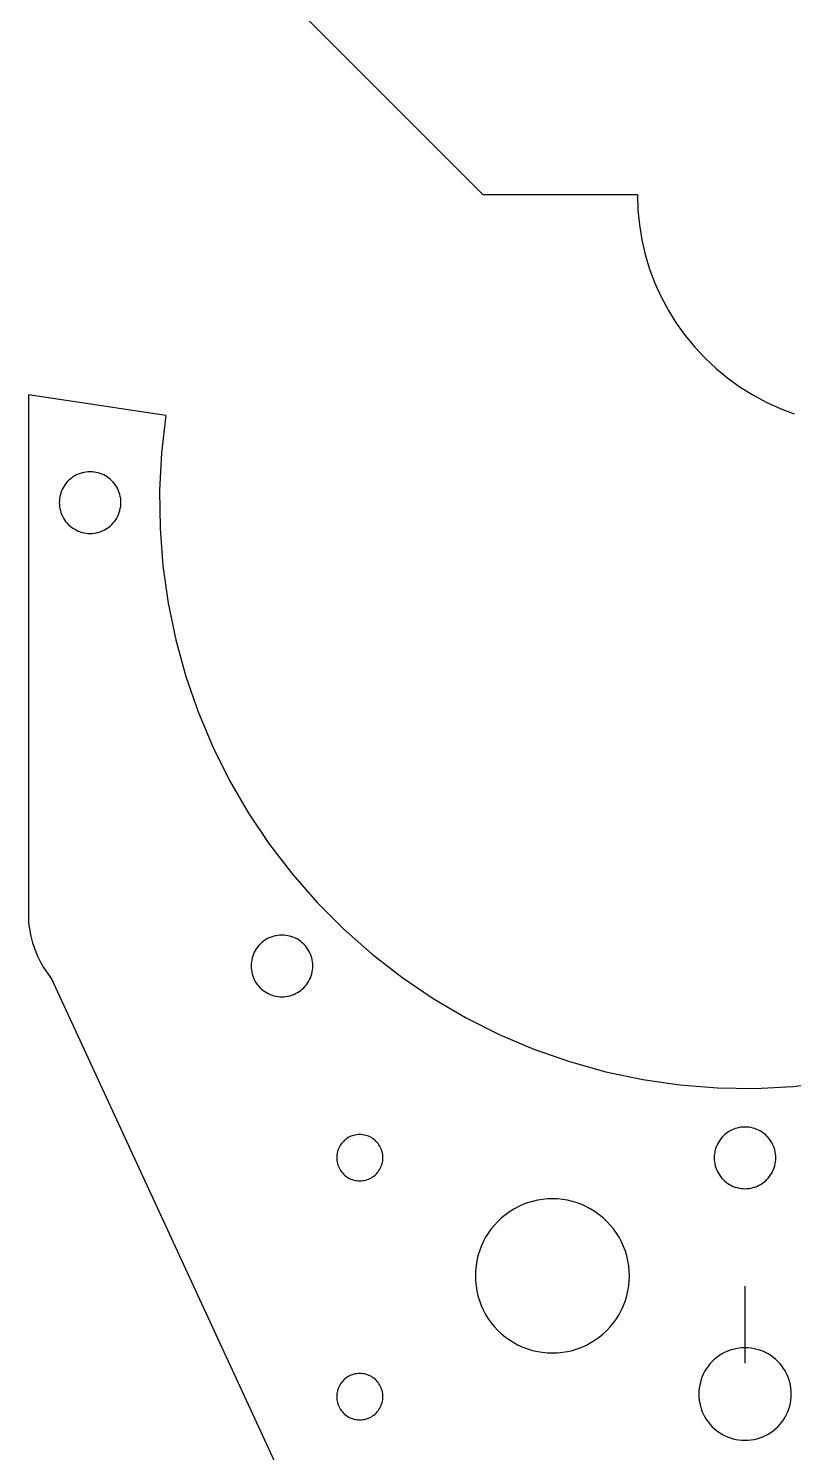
# Model space of a CAD drawing. Extents: x -403 to 403, y -278 to 278.
# Drawn here: x -252.8 to -203.2, y -161.1 to -68.8 of the extents above; entities that cross this region are included whole.
import ezdxf

# ---------------------------------------------------------------- set-up
doc = ezdxf.new("R2010")
doc.units = 0
doc.layers.get('0').update_dxf_attribs({"linetype": 'CONTINUOUS'})

msp = doc.modelspace()

# ---------------------------------------------------------------- linework, layer by layer
for p, q in [((-223.316, -79.555), (-243.316, -59.555)), ((-213.316, -79.555), (-223.316, -79.555)), ((-213.316, -79.555), (-213.284, -80.536)), ((-213.284, -80.536), (-213.188, -81.512)), ((-213.188, -81.512), (-213.028, -82.481)), ((-213.028, -82.481), (-212.805, -83.437)), ((-212.805, -83.437), (-212.52, -84.376)), ((-212.52, -84.376), (-212.174, -85.295)), ((-212.174, -85.295), (-211.769, -86.189)), ((-211.769, -86.189), (-211.306, -87.055)), ((-211.306, -87.055), (-210.788, -87.888)), ((-210.788, -87.888), (-210.216, -88.686)), ((-210.216, -88.686), (-209.594, -89.445)), ((-209.594, -89.445), (-208.923, -90.161)), ((-208.923, -90.161), (-208.206, -90.832)), ((-208.206, -90.832), (-207.447, -91.455)), ((-207.447, -91.455), (-206.65, -92.027)), ((-206.65, -92.027), (-205.816, -92.545)), ((-252.83, -92.524), (-252.83, -126.75)), ((-243.907, -93.867), (-252.83, -92.524)), ((-205.816, -92.545), (-204.95, -93.008)), ((-204.95, -93.008), (-204.056, -93.413)), ((-243.907, -93.867), (-244.193, -96.296)), ((-204.056, -93.413), (-203.138, -93.759)), ((-244.193, -96.296), (-244.322, -98.737)), ((-249.942, -97.861), (-250.048, -97.937)), ((-249.83, -97.792), (-249.942, -97.861)), ((-249.715, -97.73), (-249.83, -97.792)), ((-249.596, -97.676), (-249.715, -97.73)), ((-249.473, -97.63), (-249.596, -97.676)), ((-249.348, -97.592), (-249.473, -97.63)), ((-249.221, -97.562), (-249.348, -97.592)), ((-249.091, -97.541), (-249.221, -97.562)), ((-248.961, -97.528), (-249.091, -97.541)), ((-248.83, -97.524), (-248.961, -97.528)), ((-248.7, -97.528), (-248.83, -97.524)), ((-248.569, -97.541), (-248.7, -97.528)), ((-248.44, -97.562), (-248.569, -97.541)), ((-248.313, -97.592), (-248.44, -97.562)), ((-248.187, -97.63), (-248.313, -97.592)), ((-248.065, -97.676), (-248.187, -97.63)), ((-247.946, -97.73), (-248.065, -97.676)), ((-247.83, -97.792), (-247.946, -97.73)), ((-247.719, -97.861), (-247.83, -97.792)), ((-247.613, -97.937), (-247.719, -97.861)), ((-250.678, -98.759), (-250.724, -98.881)), ((-250.624, -98.639), (-250.678, -98.759)), ((-250.562, -98.524), (-250.624, -98.639)), ((-250.493, -98.413), (-250.562, -98.524)), ((-250.417, -98.306), (-250.493, -98.413)), ((-250.334, -98.205), (-250.417, -98.306)), ((-250.245, -98.11), (-250.334, -98.205)), ((-250.149, -98.02), (-250.245, -98.11)), ((-250.048, -97.937), (-250.149, -98.02)), ((-247.512, -98.02), (-247.613, -97.937)), ((-247.416, -98.11), (-247.512, -98.02)), ((-247.327, -98.205), (-247.416, -98.11)), ((-247.244, -98.306), (-247.327, -98.205)), ((-247.167, -98.413), (-247.244, -98.306)), ((-247.098, -98.524), (-247.167, -98.413)), ((-247.037, -98.639), (-247.098, -98.524)), ((-246.983, -98.759), (-247.037, -98.639)), ((-246.937, -98.881), (-246.983, -98.759)), ((-244.322, -98.737), (-244.294, -101.182)), ((-250.826, -99.393), (-250.83, -99.524)), ((-250.83, -99.524), (-250.826, -99.655)), ((-250.813, -99.263), (-250.826, -99.393)), ((-250.826, -99.655), (-250.813, -99.785)), ((-250.792, -99.134), (-250.813, -99.263)), ((-250.762, -99.006), (-250.792, -99.134)), ((-250.724, -98.881), (-250.762, -99.006)), ((-246.899, -99.006), (-246.937, -98.881)), ((-246.869, -99.134), (-246.899, -99.006)), ((-246.847, -99.263), (-246.869, -99.134)), ((-246.835, -99.393), (-246.847, -99.263)), ((-246.847, -99.785), (-246.835, -99.655)), ((-246.83, -99.524), (-246.835, -99.393)), ((-246.835, -99.655), (-246.83, -99.524)), ((-250.813, -99.785), (-250.792, -99.914)), ((-250.792, -99.914), (-250.762, -100.042)), ((-250.762, -100.042), (-250.724, -100.167)), ((-250.724, -100.167), (-250.678, -100.289)), ((-250.678, -100.289), (-250.624, -100.409)), ((-250.624, -100.409), (-250.562, -100.524)), ((-250.562, -100.524), (-250.493, -100.635)), ((-250.493, -100.635), (-250.417, -100.742)), ((-247.244, -100.742), (-247.167, -100.635)), ((-247.167, -100.635), (-247.098, -100.524)), ((-247.098, -100.524), (-247.037, -100.409)), ((-247.037, -100.409), (-246.983, -100.289)), ((-246.983, -100.289), (-246.937, -100.167)), ((-246.937, -100.167), (-246.899, -100.042)), ((-246.899, -100.042), (-246.869, -99.914)), ((-246.869, -99.914), (-246.847, -99.785)), ((-250.417, -100.742), (-250.334, -100.843)), ((-250.334, -100.843), (-250.245, -100.938)), ((-250.245, -100.938), (-250.149, -101.028)), ((-250.149, -101.028), (-250.048, -101.111)), ((-250.048, -101.111), (-249.942, -101.187)), ((-249.942, -101.187), (-249.83, -101.256)), ((-249.83, -101.256), (-249.715, -101.318)), ((-249.715, -101.318), (-249.596, -101.372)), ((-249.596, -101.372), (-249.473, -101.418)), ((-249.473, -101.418), (-249.348, -101.456)), ((-249.348, -101.456), (-249.221, -101.486)), ((-249.221, -101.486), (-249.091, -101.507)), ((-249.091, -101.507), (-248.961, -101.52)), ((-248.961, -101.52), (-248.83, -101.524)), ((-248.83, -101.524), (-248.7, -101.52)), ((-248.7, -101.52), (-248.569, -101.507)), ((-248.569, -101.507), (-248.44, -101.486)), ((-248.44, -101.486), (-248.313, -101.456)), ((-248.313, -101.456), (-248.187, -101.418)), ((-248.187, -101.418), (-248.065, -101.372)), ((-248.065, -101.372), (-247.946, -101.318)), ((-247.946, -101.318), (-247.83, -101.256)), ((-247.83, -101.256), (-247.719, -101.187)), ((-247.719, -101.187), (-247.613, -101.111)), ((-247.613, -101.111), (-247.512, -101.028)), ((-247.512, -101.028), (-247.416, -100.938)), ((-247.416, -100.938), (-247.327, -100.843)), ((-247.327, -100.843), (-247.244, -100.742)), ((-244.294, -101.182), (-244.109, -103.62)), ((-244.109, -103.62), (-243.767, -106.041)), ((-243.767, -106.041), (-243.271, -108.436)), ((-243.271, -108.436), (-242.621, -110.793)), ((-242.621, -110.793), (-241.821, -113.103)), ((-241.821, -113.103), (-240.874, -115.358)), ((-240.874, -115.358), (-239.785, -117.547)), ((-239.785, -117.547), (-238.556, -119.661)), ((-238.556, -119.661), (-237.195, -121.692)), ((-237.195, -121.692), (-235.705, -123.631)), ((-235.705, -123.631), (-234.094, -125.47)), ((-234.094, -125.47), (-232.368, -127.202)), ((-252.83, -126.75), (-252.767, -127.2)), ((-252.767, -127.2), (-252.678, -127.639)), ((-232.368, -127.202), (-230.534, -128.819)), ((-252.678, -127.639), (-252.563, -128.068)), ((-252.563, -128.068), (-252.423, -128.486)), ((-237.969, -128.359), (-238.045, -128.465)), ((-237.886, -128.257), (-237.969, -128.359)), ((-237.797, -128.162), (-237.886, -128.257)), ((-237.701, -128.072), (-237.797, -128.162)), ((-237.6, -127.989), (-237.701, -128.072)), ((-237.494, -127.913), (-237.6, -127.989)), ((-237.382, -127.844), (-237.494, -127.913)), ((-237.267, -127.782), (-237.382, -127.844)), ((-237.148, -127.728), (-237.267, -127.782)), ((-237.025, -127.682), (-237.148, -127.728)), ((-236.9, -127.644), (-237.025, -127.682)), ((-236.773, -127.614), (-236.9, -127.644)), ((-236.643, -127.593), (-236.773, -127.614)), ((-236.513, -127.58), (-236.643, -127.593)), ((-236.382, -127.576), (-236.513, -127.58)), ((-236.252, -127.58), (-236.382, -127.576)), ((-236.121, -127.593), (-236.252, -127.58)), ((-235.992, -127.614), (-236.121, -127.593)), ((-235.865, -127.644), (-235.992, -127.614)), ((-235.74, -127.682), (-235.865, -127.644)), ((-235.617, -127.728), (-235.74, -127.682)), ((-235.498, -127.782), (-235.617, -127.728)), ((-235.382, -127.844), (-235.498, -127.782)), ((-235.271, -127.913), (-235.382, -127.844)), ((-235.165, -127.989), (-235.271, -127.913)), ((-235.064, -128.072), (-235.165, -127.989)), ((-234.968, -128.162), (-235.064, -128.072)), ((-234.879, -128.257), (-234.968, -128.162)), ((-234.796, -128.359), (-234.879, -128.257)), ((-234.719, -128.465), (-234.796, -128.359)), ((-252.423, -128.486), (-252.256, -128.893)), ((-252.256, -128.893), (-252.063, -129.289)), ((-252.063, -129.289), (-251.845, -129.675)), ((-238.344, -129.186), (-238.365, -129.315)), ((-238.314, -129.058), (-238.344, -129.186)), ((-238.276, -128.933), (-238.314, -129.058)), ((-238.23, -128.811), (-238.276, -128.933)), ((-238.176, -128.691), (-238.23, -128.811)), ((-238.114, -128.576), (-238.176, -128.691)), ((-238.045, -128.465), (-238.114, -128.576)), ((-234.65, -128.576), (-234.719, -128.465)), ((-234.589, -128.691), (-234.65, -128.576)), ((-234.535, -128.811), (-234.589, -128.691)), ((-234.489, -128.933), (-234.535, -128.811)), ((-234.451, -129.058), (-234.489, -128.933)), ((-234.421, -129.186), (-234.451, -129.058)), ((-234.4, -129.315), (-234.421, -129.186)), ((-230.534, -128.819), (-228.6, -130.315)), ((-251.845, -129.675), (-251.601, -130.05)), ((-251.601, -130.05), (-251.33, -130.414)), ((-238.378, -129.445), (-238.382, -129.576)), ((-238.382, -129.576), (-238.378, -129.707)), ((-238.365, -129.315), (-238.378, -129.445)), ((-238.378, -129.707), (-238.365, -129.837)), ((-238.365, -129.837), (-238.344, -129.966)), ((-238.344, -129.966), (-238.314, -130.094)), ((-238.314, -130.094), (-238.276, -130.219)), ((-238.276, -130.219), (-238.23, -130.341)), ((-234.535, -130.341), (-234.489, -130.219)), ((-234.489, -130.219), (-234.451, -130.094)), ((-234.451, -130.094), (-234.421, -129.966)), ((-234.421, -129.966), (-234.4, -129.837)), ((-234.387, -129.445), (-234.4, -129.315)), ((-234.4, -129.837), (-234.387, -129.707)), ((-234.382, -129.576), (-234.387, -129.445)), ((-234.387, -129.707), (-234.382, -129.576)), ((-251.33, -130.414), (-221.33, -195.344)), ((-238.23, -130.341), (-238.176, -130.461)), ((-238.176, -130.461), (-238.114, -130.576)), ((-238.114, -130.576), (-238.045, -130.687)), ((-238.045, -130.687), (-237.969, -130.794)), ((-237.969, -130.794), (-237.886, -130.895)), ((-237.886, -130.895), (-237.797, -130.99)), ((-237.797, -130.99), (-237.701, -131.08)), ((-237.701, -131.08), (-237.6, -131.163)), ((-235.165, -131.163), (-235.064, -131.08)), ((-235.064, -131.08), (-234.968, -130.99)), ((-234.968, -130.99), (-234.879, -130.895)), ((-234.879, -130.895), (-234.796, -130.794)), ((-234.796, -130.794), (-234.719, -130.687)), ((-234.719, -130.687), (-234.65, -130.576)), ((-234.65, -130.576), (-234.589, -130.461)), ((-234.589, -130.461), (-234.535, -130.341)), ((-228.6, -130.315), (-226.573, -131.683)), ((-237.6, -131.163), (-237.494, -131.239)), ((-237.494, -131.239), (-237.382, -131.308)), ((-237.382, -131.308), (-237.267, -131.37)), ((-237.267, -131.37), (-237.148, -131.424)), ((-237.148, -131.424), (-237.025, -131.47)), ((-237.025, -131.47), (-236.9, -131.508)), ((-236.9, -131.508), (-236.773, -131.538)), ((-236.773, -131.538), (-236.643, -131.559)), ((-236.643, -131.559), (-236.513, -131.572)), ((-236.513, -131.572), (-236.382, -131.576)), ((-236.382, -131.576), (-236.252, -131.572)), ((-236.252, -131.572), (-236.121, -131.559)), ((-236.121, -131.559), (-235.992, -131.538)), ((-235.992, -131.538), (-235.865, -131.508)), ((-235.865, -131.508), (-235.74, -131.47)), ((-235.74, -131.47), (-235.617, -131.424)), ((-235.617, -131.424), (-235.498, -131.37)), ((-235.498, -131.37), (-235.382, -131.308)), ((-235.382, -131.308), (-235.271, -131.239)), ((-235.271, -131.239), (-235.165, -131.163)), ((-226.573, -131.683), (-224.463, -132.919)), ((-224.463, -132.919), (-222.278, -134.016)), ((-222.278, -134.016), (-220.027, -134.97)), ((-220.027, -134.97), (-217.719, -135.777)), ((-217.719, -135.777), (-215.364, -136.435)), ((-215.364, -136.435), (-212.971, -136.939)), ((-212.971, -136.939), (-210.551, -137.289)), ((-210.551, -137.289), (-208.114, -137.482)), ((-208.114, -137.482), (-205.669, -137.518)), ((-205.669, -137.518), (-203.227, -137.397)), ((-203.227, -137.397), (-200.798, -137.119)), ((-207.442, -140.361), (-207.548, -140.437)), ((-207.33, -140.292), (-207.442, -140.361)), ((-207.215, -140.23), (-207.33, -140.292)), ((-207.096, -140.176), (-207.215, -140.23)), ((-206.973, -140.13), (-207.096, -140.176)), ((-206.848, -140.092), (-206.973, -140.13)), ((-206.721, -140.062), (-206.848, -140.092)), ((-206.591, -140.041), (-206.721, -140.062)), ((-206.461, -140.028), (-206.591, -140.041)), ((-206.33, -140.024), (-206.461, -140.028)), ((-206.2, -140.028), (-206.33, -140.024)), ((-206.069, -140.041), (-206.2, -140.028)), ((-205.94, -140.062), (-206.069, -140.041)), ((-205.813, -140.092), (-205.94, -140.062)), ((-205.687, -140.13), (-205.813, -140.092)), ((-205.565, -140.176), (-205.687, -140.13)), ((-205.446, -140.23), (-205.565, -140.176)), ((-205.33, -140.292), (-205.446, -140.23)), ((-205.219, -140.361), (-205.33, -140.292)), ((-205.113, -140.437), (-205.219, -140.361)), ((-232.629, -141.264), (-232.676, -141.351)), ((-232.578, -141.181), (-232.629, -141.264)), ((-232.52, -141.101), (-232.578, -141.181)), ((-232.458, -141.025), (-232.52, -141.101)), ((-232.391, -140.954), (-232.458, -141.025)), ((-232.319, -140.886), (-232.391, -140.954)), ((-232.244, -140.824), (-232.319, -140.886)), ((-232.164, -140.767), (-232.244, -140.824)), ((-232.08, -140.715), (-232.164, -140.767)), ((-231.994, -140.669), (-232.08, -140.715)), ((-231.904, -140.628), (-231.994, -140.669)), ((-231.813, -140.594), (-231.904, -140.628)), ((-231.719, -140.565), (-231.813, -140.594)), ((-231.623, -140.543), (-231.719, -140.565)), ((-231.526, -140.527), (-231.623, -140.543)), ((-231.428, -140.517), (-231.526, -140.527)), ((-231.33, -140.514), (-231.428, -140.517)), ((-231.232, -140.517), (-231.33, -140.514)), ((-231.135, -140.527), (-231.232, -140.517)), ((-231.038, -140.543), (-231.135, -140.527)), ((-230.942, -140.565), (-231.038, -140.543)), ((-230.848, -140.594), (-230.942, -140.565)), ((-230.756, -140.628), (-230.848, -140.594)), ((-230.667, -140.669), (-230.756, -140.628)), ((-230.58, -140.715), (-230.667, -140.669)), ((-230.497, -140.767), (-230.58, -140.715)), ((-230.417, -140.824), (-230.497, -140.767)), ((-230.341, -140.886), (-230.417, -140.824)), ((-230.27, -140.954), (-230.341, -140.886)), ((-230.203, -141.025), (-230.27, -140.954)), ((-230.14, -141.101), (-230.203, -141.025)), ((-230.083, -141.181), (-230.14, -141.101)), ((-230.031, -141.264), (-230.083, -141.181)), ((-229.985, -141.351), (-230.031, -141.264)), ((-208.178, -141.259), (-208.224, -141.381)), ((-208.124, -141.139), (-208.178, -141.259)), ((-208.062, -141.024), (-208.124, -141.139)), ((-207.993, -140.913), (-208.062, -141.024)), ((-207.917, -140.806), (-207.993, -140.913)), ((-207.834, -140.705), (-207.917, -140.806)), ((-207.745, -140.61), (-207.834, -140.705)), ((-207.649, -140.52), (-207.745, -140.61)), ((-207.548, -140.437), (-207.649, -140.52)), ((-205.012, -140.52), (-205.113, -140.437)), ((-204.916, -140.61), (-205.012, -140.52)), ((-204.827, -140.705), (-204.916, -140.61)), ((-204.744, -140.806), (-204.827, -140.705)), ((-204.667, -140.913), (-204.744, -140.806)), ((-204.598, -141.024), (-204.667, -140.913)), ((-204.537, -141.139), (-204.598, -141.024)), ((-204.483, -141.259), (-204.537, -141.139)), ((-204.437, -141.381), (-204.483, -141.259)), ((-232.827, -141.916), (-232.83, -142.014)), ((-232.83, -142.014), (-232.827, -142.112)), ((-232.818, -141.818), (-232.827, -141.916)), ((-232.827, -142.112), (-232.818, -142.21)), ((-232.802, -141.722), (-232.818, -141.818)), ((-232.818, -142.21), (-232.802, -142.307)), ((-232.779, -141.626), (-232.802, -141.722)), ((-232.751, -141.532), (-232.779, -141.626)), ((-232.716, -141.44), (-232.751, -141.532)), ((-232.676, -141.351), (-232.716, -141.44)), ((-229.945, -141.44), (-229.985, -141.351)), ((-229.91, -141.532), (-229.945, -141.44)), ((-229.881, -141.626), (-229.91, -141.532)), ((-229.859, -141.722), (-229.881, -141.626)), ((-229.843, -141.818), (-229.859, -141.722)), ((-229.859, -142.307), (-229.843, -142.21)), ((-229.834, -141.916), (-229.843, -141.818)), ((-229.843, -142.21), (-229.834, -142.112)), ((-229.83, -142.014), (-229.834, -141.916)), ((-229.834, -142.112), (-229.83, -142.014)), ((-208.326, -141.893), (-208.33, -142.024)), ((-208.33, -142.024), (-208.326, -142.155)), ((-208.313, -141.763), (-208.326, -141.893)), ((-208.326, -142.155), (-208.313, -142.285)), ((-208.292, -141.634), (-208.313, -141.763)), ((-208.262, -141.506), (-208.292, -141.634)), ((-208.224, -141.381), (-208.262, -141.506)), ((-204.399, -141.506), (-204.437, -141.381)), ((-204.369, -141.634), (-204.399, -141.506)), ((-204.347, -141.763), (-204.369, -141.634)), ((-204.335, -141.893), (-204.347, -141.763)), ((-204.347, -142.285), (-204.335, -142.155)), ((-204.33, -142.024), (-204.335, -141.893)), ((-204.335, -142.155), (-204.33, -142.024)), ((-232.802, -142.307), (-232.779, -142.402)), ((-232.779, -142.402), (-232.751, -142.496)), ((-232.751, -142.496), (-232.716, -142.588)), ((-232.716, -142.588), (-232.676, -142.678)), ((-232.676, -142.678), (-232.629, -142.764)), ((-232.629, -142.764), (-232.578, -142.848)), ((-232.578, -142.848), (-232.52, -142.927)), ((-232.52, -142.927), (-232.458, -143.003)), ((-232.458, -143.003), (-232.391, -143.075)), ((-232.391, -143.075), (-232.319, -143.142)), ((-232.319, -143.142), (-232.244, -143.204)), ((-230.417, -143.204), (-230.341, -143.142)), ((-230.341, -143.142), (-230.27, -143.075)), ((-230.27, -143.075), (-230.203, -143.003)), ((-230.203, -143.003), (-230.14, -142.927)), ((-230.14, -142.927), (-230.083, -142.848)), ((-230.083, -142.848), (-230.031, -142.764)), ((-230.031, -142.764), (-229.985, -142.678)), ((-229.985, -142.678), (-229.945, -142.588)), ((-229.945, -142.588), (-229.91, -142.496)), ((-229.91, -142.496), (-229.881, -142.402)), ((-229.881, -142.402), (-229.859, -142.307)), ((-208.313, -142.285), (-208.292, -142.414)), ((-208.292, -142.414), (-208.262, -142.542)), ((-208.262, -142.542), (-208.224, -142.667)), ((-208.224, -142.667), (-208.178, -142.789)), ((-208.178, -142.789), (-208.124, -142.909)), ((-208.124, -142.909), (-208.062, -143.024)), ((-208.062, -143.024), (-207.993, -143.135)), ((-207.993, -143.135), (-207.917, -143.242)), ((-204.744, -143.242), (-204.667, -143.135)), ((-204.667, -143.135), (-204.598, -143.024)), ((-204.598, -143.024), (-204.537, -142.909)), ((-204.537, -142.909), (-204.483, -142.789)), ((-204.483, -142.789), (-204.437, -142.667)), ((-204.437, -142.667), (-204.399, -142.542)), ((-204.399, -142.542), (-204.369, -142.414)), ((-204.369, -142.414), (-204.347, -142.285)), ((-232.244, -143.204), (-232.164, -143.261)), ((-232.164, -143.261), (-232.08, -143.313)), ((-232.08, -143.313), (-231.994, -143.36)), ((-231.994, -143.36), (-231.904, -143.4)), ((-231.904, -143.4), (-231.813, -143.435)), ((-231.813, -143.435), (-231.719, -143.463)), ((-231.719, -143.463), (-231.623, -143.485)), ((-231.623, -143.485), (-231.526, -143.501)), ((-231.526, -143.501), (-231.428, -143.511)), ((-231.428, -143.511), (-231.33, -143.514)), ((-231.33, -143.514), (-231.232, -143.511)), ((-231.232, -143.511), (-231.135, -143.501)), ((-231.135, -143.501), (-231.038, -143.485)), ((-231.038, -143.485), (-230.942, -143.463)), ((-230.942, -143.463), (-230.848, -143.435)), ((-230.848, -143.435), (-230.756, -143.4)), ((-230.756, -143.4), (-230.667, -143.36)), ((-230.667, -143.36), (-230.58, -143.313)), ((-230.58, -143.313), (-230.497, -143.261)), ((-230.497, -143.261), (-230.417, -143.204)), ((-207.917, -143.242), (-207.834, -143.343)), ((-207.834, -143.343), (-207.745, -143.438)), ((-207.745, -143.438), (-207.649, -143.528)), ((-207.649, -143.528), (-207.548, -143.611)), ((-207.548, -143.611), (-207.442, -143.687)), ((-207.442, -143.687), (-207.33, -143.756)), ((-207.33, -143.756), (-207.215, -143.818)), ((-207.215, -143.818), (-207.096, -143.872)), ((-207.096, -143.872), (-206.973, -143.918)), ((-206.973, -143.918), (-206.848, -143.956)), ((-206.848, -143.956), (-206.721, -143.986)), ((-206.721, -143.986), (-206.591, -144.007)), ((-206.591, -144.007), (-206.461, -144.02)), ((-206.461, -144.02), (-206.33, -144.024)), ((-206.33, -144.024), (-206.2, -144.02)), ((-206.2, -144.02), (-206.069, -144.007)), ((-206.069, -144.007), (-205.94, -143.986)), ((-205.94, -143.986), (-205.813, -143.956)), ((-205.813, -143.956), (-205.687, -143.918)), ((-205.687, -143.918), (-205.565, -143.872)), ((-205.565, -143.872), (-205.446, -143.818)), ((-205.446, -143.818), (-205.33, -143.756)), ((-205.33, -143.756), (-205.219, -143.687)), ((-205.219, -143.687), (-205.113, -143.611)), ((-205.113, -143.611), (-205.012, -143.528)), ((-205.012, -143.528), (-204.916, -143.438)), ((-204.916, -143.438), (-204.827, -143.343)), ((-204.827, -143.343), (-204.744, -143.242)), ((-220.438, -144.944), (-220.744, -145.06)), ((-220.124, -144.849), (-220.438, -144.944)), ((-219.806, -144.775), (-220.124, -144.849)), ((-219.483, -144.722), (-219.806, -144.775)), ((-219.157, -144.69), (-219.483, -144.722)), ((-218.83, -144.679), (-219.157, -144.69)), ((-218.503, -144.69), (-218.83, -144.679)), ((-218.178, -144.722), (-218.503, -144.69)), ((-217.855, -144.775), (-218.178, -144.722)), ((-217.536, -144.849), (-217.855, -144.775)), ((-217.223, -144.944), (-217.536, -144.849)), ((-216.917, -145.06), (-217.223, -144.944)), ((-222.127, -145.92), (-222.366, -146.144)), ((-221.874, -145.712), (-222.127, -145.92)), ((-221.608, -145.522), (-221.874, -145.712)), ((-221.33, -145.349), (-221.608, -145.522)), ((-221.042, -145.195), (-221.33, -145.349)), ((-220.744, -145.06), (-221.042, -145.195)), ((-216.619, -145.195), (-216.917, -145.06)), ((-216.33, -145.349), (-216.619, -145.195)), ((-216.053, -145.522), (-216.33, -145.349)), ((-215.787, -145.712), (-216.053, -145.522)), ((-215.534, -145.92), (-215.787, -145.712)), ((-215.295, -146.144), (-215.534, -145.92)), ((-222.797, -146.635), (-222.988, -146.901)), ((-222.59, -146.382), (-222.797, -146.635)), ((-222.366, -146.144), (-222.59, -146.382)), ((-215.071, -146.382), (-215.295, -146.144)), ((-214.864, -146.635), (-215.071, -146.382)), ((-214.673, -146.901), (-214.864, -146.635)), ((-223.45, -147.766), (-223.565, -148.072)), ((-223.315, -147.468), (-223.45, -147.766)), ((-223.161, -147.179), (-223.315, -147.468)), ((-222.988, -146.901), (-223.161, -147.179)), ((-214.5, -147.179), (-214.673, -146.901)), ((-214.346, -147.468), (-214.5, -147.179)), ((-214.211, -147.766), (-214.346, -147.468)), ((-214.096, -148.072), (-214.211, -147.766)), ((-223.734, -148.704), (-223.788, -149.026)), ((-223.66, -148.385), (-223.734, -148.704)), ((-223.565, -148.072), (-223.66, -148.385)), ((-214.001, -148.385), (-214.096, -148.072)), ((-213.926, -148.704), (-214.001, -148.385)), ((-213.873, -149.026), (-213.926, -148.704)), ((-223.82, -149.352), (-223.83, -149.679)), ((-223.788, -149.026), (-223.82, -149.352)), ((-213.841, -149.352), (-213.873, -149.026)), ((-213.83, -149.679), (-213.841, -149.352)), ((-223.83, -149.679), (-223.82, -150.006)), ((-223.82, -150.006), (-223.788, -150.332)), ((-223.788, -150.332), (-223.734, -150.655)), ((-213.926, -150.655), (-213.873, -150.332)), ((-213.873, -150.332), (-213.841, -150.006)), ((-213.841, -150.006), (-213.83, -149.679)), ((-206.33, -155.344), (-206.33, -150.344)), ((-223.734, -150.655), (-223.66, -150.973)), ((-223.66, -150.973), (-223.565, -151.286)), ((-223.565, -151.286), (-223.45, -151.593)), ((-214.211, -151.593), (-214.096, -151.286)), ((-214.096, -151.286), (-214.001, -150.973)), ((-214.001, -150.973), (-213.926, -150.655)), ((-223.45, -151.593), (-223.315, -151.891)), ((-223.315, -151.891), (-223.161, -152.179)), ((-223.161, -152.179), (-222.988, -152.457)), ((-214.673, -152.457), (-214.5, -152.179)), ((-214.5, -152.179), (-214.346, -151.891)), ((-214.346, -151.891), (-214.211, -151.593)), ((-222.988, -152.457), (-222.797, -152.723)), ((-222.797, -152.723), (-222.59, -152.976)), ((-222.59, -152.976), (-222.366, -153.215)), ((-222.366, -153.215), (-222.127, -153.438)), ((-215.534, -153.438), (-215.295, -153.215)), ((-215.295, -153.215), (-215.071, -152.976)), ((-215.071, -152.976), (-214.864, -152.723)), ((-214.864, -152.723), (-214.673, -152.457)), ((-222.127, -153.438), (-221.874, -153.646)), ((-221.874, -153.646), (-221.608, -153.836)), ((-221.608, -153.836), (-221.33, -154.009)), ((-221.33, -154.009), (-221.042, -154.163)), ((-221.042, -154.163), (-220.744, -154.298)), ((-216.917, -154.298), (-216.619, -154.163)), ((-216.619, -154.163), (-216.33, -154.009)), ((-216.33, -154.009), (-216.053, -153.836)), ((-216.053, -153.836), (-215.787, -153.646)), ((-215.787, -153.646), (-215.534, -153.438)), ((-220.744, -154.298), (-220.438, -154.414)), ((-220.438, -154.414), (-220.124, -154.509)), ((-220.124, -154.509), (-219.806, -154.583)), ((-219.806, -154.583), (-219.483, -154.636)), ((-219.483, -154.636), (-219.157, -154.668)), ((-219.157, -154.668), (-218.83, -154.679)), ((-218.83, -154.679), (-218.503, -154.668)), ((-218.503, -154.668), (-218.178, -154.636)), ((-218.178, -154.636), (-217.855, -154.583)), ((-217.855, -154.583), (-217.536, -154.509)), ((-217.536, -154.509), (-217.223, -154.414)), ((-217.223, -154.414), (-216.917, -154.298)), ((-208.308, -155.088), (-208.452, -155.223)), ((-208.157, -154.964), (-208.308, -155.088)), ((-207.997, -154.85), (-208.157, -154.964)), ((-207.83, -154.746), (-207.997, -154.85)), ((-207.657, -154.653), (-207.83, -154.746)), ((-207.478, -154.572), (-207.657, -154.653)), ((-207.295, -154.503), (-207.478, -154.572)), ((-207.107, -154.446), (-207.295, -154.503)), ((-206.916, -154.402), (-207.107, -154.446)), ((-206.722, -154.37), (-206.916, -154.402)), ((-206.527, -154.35), (-206.722, -154.37)), ((-206.33, -154.344), (-206.527, -154.35)), ((-206.134, -154.35), (-206.33, -154.344)), ((-205.939, -154.37), (-206.134, -154.35)), ((-205.745, -154.402), (-205.939, -154.37)), ((-205.554, -154.446), (-205.745, -154.402)), ((-205.366, -154.503), (-205.554, -154.446)), ((-205.182, -154.572), (-205.366, -154.503)), ((-205.004, -154.653), (-205.182, -154.572)), ((-204.83, -154.746), (-205.004, -154.653)), ((-204.664, -154.85), (-204.83, -154.746)), ((-204.504, -154.964), (-204.664, -154.85)), ((-204.352, -155.088), (-204.504, -154.964)), ((-204.209, -155.223), (-204.352, -155.088)), ((-231.813, -156.094), (-231.904, -156.128)), ((-231.719, -156.065), (-231.813, -156.094)), ((-231.623, -156.043), (-231.719, -156.065)), ((-231.526, -156.027), (-231.623, -156.043)), ((-231.428, -156.017), (-231.526, -156.027)), ((-231.33, -156.014), (-231.428, -156.017)), ((-231.232, -156.017), (-231.33, -156.014)), ((-231.135, -156.027), (-231.232, -156.017)), ((-231.038, -156.043), (-231.135, -156.027)), ((-230.942, -156.065), (-231.038, -156.043)), ((-230.848, -156.094), (-230.942, -156.065)), ((-230.756, -156.128), (-230.848, -156.094)), ((-209.021, -156.017), (-209.102, -156.196)), ((-208.928, -155.844), (-209.021, -156.017)), ((-208.825, -155.677), (-208.928, -155.844)), ((-208.71, -155.518), (-208.825, -155.677)), ((-208.586, -155.366), (-208.71, -155.518)), ((-208.452, -155.223), (-208.586, -155.366)), ((-204.075, -155.366), (-204.209, -155.223)), ((-203.95, -155.518), (-204.075, -155.366)), ((-203.836, -155.677), (-203.95, -155.518)), ((-203.732, -155.844), (-203.836, -155.677)), ((-203.64, -156.017), (-203.732, -155.844)), ((-203.559, -156.196), (-203.64, -156.017)), ((-232.716, -156.94), (-232.751, -157.032)), ((-232.676, -156.851), (-232.716, -156.94)), ((-232.629, -156.764), (-232.676, -156.851)), ((-232.578, -156.681), (-232.629, -156.764)), ((-232.52, -156.601), (-232.578, -156.681)), ((-232.458, -156.525), (-232.52, -156.601)), ((-232.391, -156.454), (-232.458, -156.525)), ((-232.319, -156.386), (-232.391, -156.454)), ((-232.244, -156.324), (-232.319, -156.386)), ((-232.164, -156.267), (-232.244, -156.324)), ((-232.08, -156.215), (-232.164, -156.267)), ((-231.994, -156.169), (-232.08, -156.215)), ((-231.904, -156.128), (-231.994, -156.169)), ((-230.667, -156.169), (-230.756, -156.128)), ((-230.58, -156.215), (-230.667, -156.169)), ((-230.497, -156.267), (-230.58, -156.215)), ((-230.417, -156.324), (-230.497, -156.267)), ((-230.341, -156.386), (-230.417, -156.324)), ((-230.27, -156.454), (-230.341, -156.386)), ((-230.203, -156.525), (-230.27, -156.454)), ((-230.14, -156.601), (-230.203, -156.525)), ((-230.083, -156.681), (-230.14, -156.601)), ((-230.031, -156.764), (-230.083, -156.681)), ((-229.985, -156.851), (-230.031, -156.764)), ((-229.945, -156.94), (-229.985, -156.851)), ((-229.91, -157.032), (-229.945, -156.94)), ((-209.305, -156.952), (-209.324, -157.148)), ((-209.273, -156.759), (-209.305, -156.952)), ((-209.228, -156.568), (-209.273, -156.759)), ((-209.171, -156.38), (-209.228, -156.568)), ((-209.102, -156.196), (-209.171, -156.38)), ((-203.49, -156.38), (-203.559, -156.196)), ((-203.433, -156.568), (-203.49, -156.38)), ((-203.388, -156.759), (-203.433, -156.568)), ((-203.356, -156.952), (-203.388, -156.759)), ((-203.337, -157.148), (-203.356, -156.952)), ((-232.827, -157.416), (-232.83, -157.514)), ((-232.83, -157.514), (-232.827, -157.612)), ((-232.818, -157.318), (-232.827, -157.416)), ((-232.827, -157.612), (-232.818, -157.71)), ((-232.802, -157.222), (-232.818, -157.318)), ((-232.818, -157.71), (-232.802, -157.807)), ((-232.779, -157.126), (-232.802, -157.222)), ((-232.802, -157.807), (-232.779, -157.902)), ((-232.751, -157.032), (-232.779, -157.126)), ((-232.779, -157.902), (-232.751, -157.996)), ((-229.881, -157.126), (-229.91, -157.032)), ((-229.91, -157.996), (-229.881, -157.902)), ((-229.859, -157.222), (-229.881, -157.126)), ((-229.881, -157.902), (-229.859, -157.807)), ((-229.843, -157.318), (-229.859, -157.222)), ((-229.859, -157.807), (-229.843, -157.71)), ((-229.834, -157.416), (-229.843, -157.318)), ((-229.843, -157.71), (-229.834, -157.612)), ((-229.83, -157.514), (-229.834, -157.416)), ((-229.834, -157.612), (-229.83, -157.514)), ((-209.324, -157.148), (-209.33, -157.344)), ((-209.33, -157.344), (-209.324, -157.54)), ((-209.324, -157.54), (-209.305, -157.736)), ((-209.305, -157.736), (-209.273, -157.929)), ((-209.273, -157.929), (-209.228, -158.12)), ((-203.433, -158.12), (-203.388, -157.929)), ((-203.388, -157.929), (-203.356, -157.736)), ((-203.356, -157.736), (-203.337, -157.54)), ((-203.33, -157.344), (-203.337, -157.148)), ((-203.337, -157.54), (-203.33, -157.344)), ((-232.751, -157.996), (-232.716, -158.088)), ((-232.716, -158.088), (-232.676, -158.178)), ((-232.676, -158.178), (-232.629, -158.264)), ((-232.629, -158.264), (-232.578, -158.348)), ((-232.578, -158.348), (-232.52, -158.427)), ((-232.52, -158.427), (-232.458, -158.503)), ((-232.458, -158.503), (-232.391, -158.575)), ((-232.391, -158.575), (-232.319, -158.642)), ((-232.319, -158.642), (-232.244, -158.704)), ((-232.244, -158.704), (-232.164, -158.761)), ((-232.164, -158.761), (-232.08, -158.813)), ((-232.08, -158.813), (-231.994, -158.86)), ((-231.994, -158.86), (-231.904, -158.9)), ((-230.756, -158.9), (-230.667, -158.86)), ((-230.667, -158.86), (-230.58, -158.813)), ((-230.58, -158.813), (-230.497, -158.761)), ((-230.497, -158.761), (-230.417, -158.704)), ((-230.417, -158.704), (-230.341, -158.642)), ((-230.341, -158.642), (-230.27, -158.575)), ((-230.27, -158.575), (-230.203, -158.503)), ((-230.203, -158.503), (-230.14, -158.427)), ((-230.14, -158.427), (-230.083, -158.348)), ((-230.083, -158.348), (-230.031, -158.264)), ((-230.031, -158.264), (-229.985, -158.178)), ((-229.985, -158.178), (-229.945, -158.088)), ((-229.945, -158.088), (-229.91, -157.996)), ((-209.228, -158.12), (-209.171, -158.308)), ((-209.171, -158.308), (-209.102, -158.492)), ((-209.102, -158.492), (-209.021, -158.671)), ((-209.021, -158.671), (-208.928, -158.844)), ((-208.928, -158.844), (-208.825, -159.011)), ((-203.836, -159.011), (-203.732, -158.844)), ((-203.732, -158.844), (-203.64, -158.671)), ((-203.64, -158.671), (-203.559, -158.492)), ((-203.559, -158.492), (-203.49, -158.308)), ((-203.49, -158.308), (-203.433, -158.12)), ((-231.904, -158.9), (-231.813, -158.935)), ((-231.813, -158.935), (-231.719, -158.963)), ((-231.719, -158.963), (-231.623, -158.985)), ((-231.623, -158.985), (-231.526, -159.001)), ((-231.526, -159.001), (-231.428, -159.011)), ((-231.428, -159.011), (-231.33, -159.014)), ((-231.33, -159.014), (-231.232, -159.011)), ((-231.232, -159.011), (-231.135, -159.001)), ((-231.135, -159.001), (-231.038, -158.985)), ((-231.038, -158.985), (-230.942, -158.963)), ((-230.942, -158.963), (-230.848, -158.935)), ((-230.848, -158.935), (-230.756, -158.9)), ((-208.825, -159.011), (-208.71, -159.17)), ((-208.71, -159.17), (-208.586, -159.322)), ((-208.586, -159.322), (-208.452, -159.465)), ((-208.452, -159.465), (-208.308, -159.6)), ((-208.308, -159.6), (-208.157, -159.724)), ((-208.157, -159.724), (-207.997, -159.838)), ((-204.664, -159.838), (-204.504, -159.724)), ((-204.504, -159.724), (-204.352, -159.6)), ((-204.352, -159.6), (-204.209, -159.465)), ((-204.209, -159.465), (-204.075, -159.322)), ((-204.075, -159.322), (-203.95, -159.17)), ((-203.95, -159.17), (-203.836, -159.011)), ((-207.997, -159.838), (-207.83, -159.942)), ((-207.83, -159.942), (-207.657, -160.035)), ((-207.657, -160.035), (-207.478, -160.116)), ((-207.478, -160.116), (-207.295, -160.185)), ((-207.295, -160.185), (-207.107, -160.242)), ((-207.107, -160.242), (-206.916, -160.286)), ((-206.916, -160.286), (-206.722, -160.318)), ((-206.722, -160.318), (-206.527, -160.338)), ((-206.527, -160.338), (-206.33, -160.344)), ((-206.33, -160.344), (-206.134, -160.338)), ((-206.134, -160.338), (-205.939, -160.318)), ((-205.939, -160.318), (-205.745, -160.286)), ((-205.745, -160.286), (-205.554, -160.242)), ((-205.554, -160.242), (-205.366, -160.185)), ((-205.366, -160.185), (-205.182, -160.116)), ((-205.182, -160.116), (-205.004, -160.035)), ((-205.004, -160.035), (-204.83, -159.942)), ((-204.83, -159.942), (-204.664, -159.838))]:
    msp.add_line(p, q)

doc.saveas('drawing.dxf')
